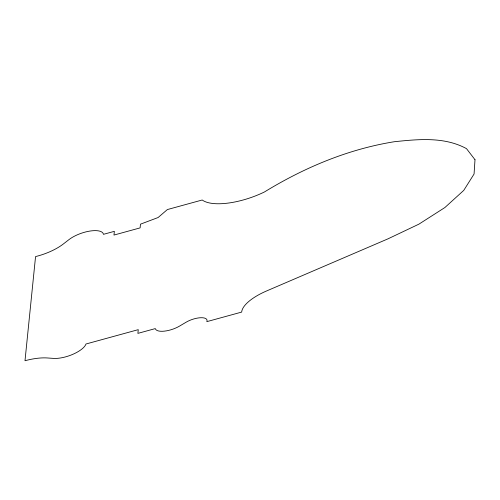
<?xml version="1.0" encoding="UTF-8"?>
<svg xmlns="http://www.w3.org/2000/svg" width="500" height="500" viewBox="0 0 500 500"><rect width="100%" height="100%" fill="white"/><g stroke="black" fill="none" stroke-linecap="round" stroke-linejoin="round"><path stroke-width="0.75" d="M475 159.725L474.062 174.019L463.75 190.387L444.875 207.544L418.931 224.137L387.962 238.85L266.462 291.012A37.919 14.262 -19.1 0 0 241.688 312.081L206.838 321.644A13.906 5.231 -19.1 0 0 200.919 317.719A13.906 5.231 -19.1 0 0 186.044 322.25L179.681 326.012A16.175 6.088 -19.1 0 1 164.319 331.156A16.175 6.088 -19.1 0 1 155.306 328.594L137.887 333.375L138.262 329.656L85.988 344A20.719 7.794 -19.1 0 1 73.238 354.144A20.719 7.794 -19.1 0 1 53.506 358.394L47.244 357.962A38.631 14.531 -19.1 0 0 25 360.731L35.556 256.575A33.269 12.519 -19.1 0 0 63.375 243.956L68.956 239.631A20.6 7.75 -19.1 0 1 90.094 231.038A20.6 7.75 -19.1 0 1 103.45 234.331L114.344 231.344L113.969 235.062L140.106 227.894L140.481 224.169L158.094 217.531L167.369 209.562L202.219 200A48.181 18.125 -19.1 0 0 264.444 191.969C304.294 167.581 348.031 149.181 394.331 141.725C418.425 139.213 444.363 136.581 466.488 148.637L475 159.725"/></g></svg>
